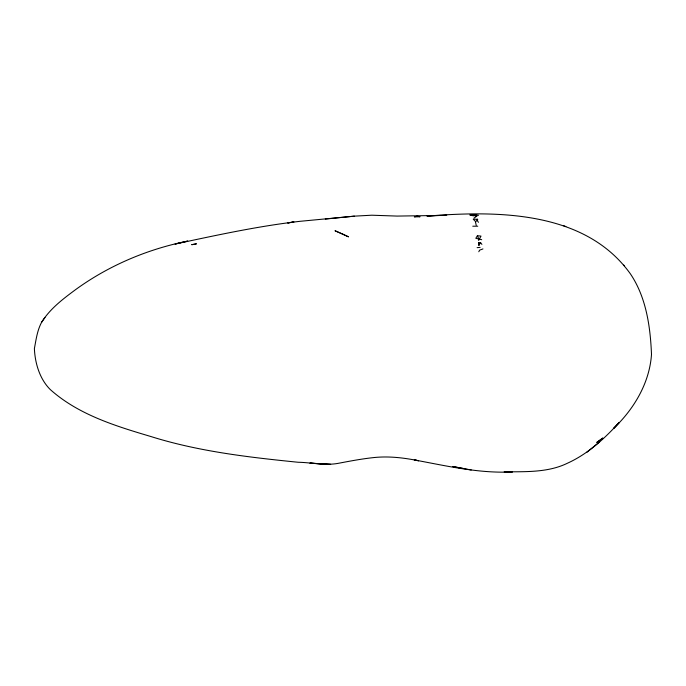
<?xml version="1.0" encoding="UTF-8"?>
<svg xmlns="http://www.w3.org/2000/svg" width="686" height="686" viewBox="0 0 686 686"><rect width="100%" height="100%" fill="white"/><g stroke="black" fill="none" stroke-linecap="round" stroke-linejoin="round"><path stroke-width="1.03" d="M480.603 242.681L478.605 242.681L478.854 245.254L480.603 242.681L481.898 244.379M478.459 222.307L477.507 220.961L477.61 219.263L475.518 222.058L476.213 225.342M478.605 240.486L480.997 236.104L477.413 235.71L475.818 238.299L481.692 239.697M475.561 216.579L476.041 214.992L478.605 215.284M440.592 215.438L397.083 216.081L371.821 215.207L354.353 216.15L299.859 221.329C257.825 226.183 216.399 235.229 175.067 244.062L187.741 241.078C147.567 249.138 108.92 265.439 75.717 289.543C63.052 298.916 50.121 308.64 41.657 322.214C37.25 330.343 36.084 339.621 34.394 348.574C34.986 363.1 39.711 379.126 50.31 389.588C78.341 414.636 115.282 425.955 150.637 436.45C198.451 451.482 248.486 457.253 298.17 462.261C311.401 462.493 324.778 465.743 337.949 463.393C349.663 461.155 361.393 458.917 373.253 457.631C388.447 455.941 403.685 457.742 418.589 460.752L414.258 459.912C446.637 465.914 479.282 473.64 512.459 471.917L504.167 471.865C525.339 471.608 547.84 472.774 567.408 463.239C587.662 454.063 604.357 438.808 619.166 422.516L613.558 428.484C633.975 409.036 649.539 383.037 651.494 354.448C650.379 326.785 646.272 297.372 630.408 273.877C584.926 210.448 496.938 210.585 426.984 216.133L446.757 215.112M478.802 251.753L479.6 250.158L482.953 248.932M41.657 322.214L44.959 317.455M473.983 218.097L477.07 215.961M586.641 452.468L599.65 441.801M472.825 214.881L469.85 214.984L476.041 214.992L472.825 214.881L471.831 215.576L474.249 215.858M325.301 219.074L354.353 216.15M477.113 247.663L480.106 247.363M472.774 226.209L477.756 226.209M477.61 219.263L473.229 219.168L475.621 221.655M463.436 468.538L452.623 466.506L471.213 469.979M563.54 225.66L565.856 226.56M623.737 265.079L624.337 265.705M477.413 235.71L478.905 239.294M478.605 242.681L478.991 245.477M602.771 438.122L596.889 442.35L602.771 438.122M417.225 216.176L414.335 216.87L420.072 216.75L417.225 216.176M196.333 243.864L191.831 244.679L196.333 243.864M290.178 222.556L287.7 222.95L293.942 221.955L290.178 222.556M330.601 464.396L310.098 463.127L330.601 464.396M342.674 234.072L334.991 230.736L348.514 236.841L342.674 234.072"/></g></svg>
